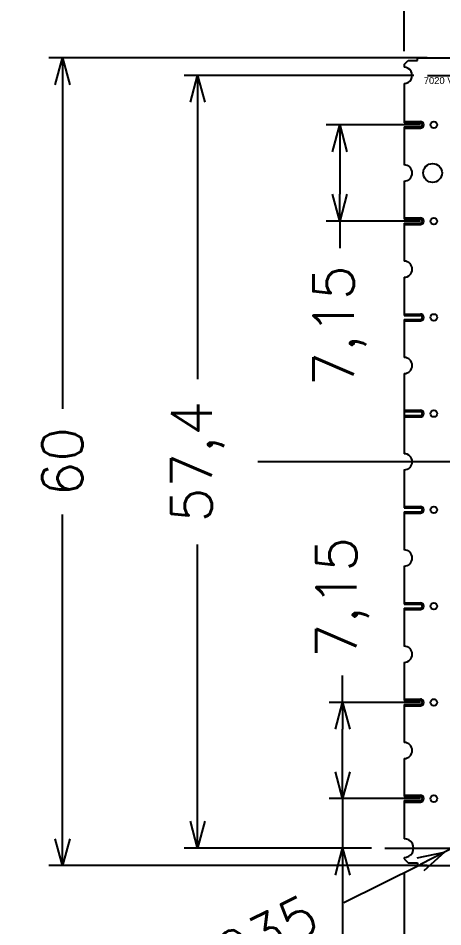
# Model space of a CAD drawing. Header units: millimetres. Extents: x -992 to 1678, y 128 to 1331.
# Drawn here: x -932 to -900.5, y 1202.6 to 1270.1 of the extents above; entities that cross this region are included whole.
import ezdxf

# ---------------------------------------------------------------- set-up
doc = ezdxf.new("R2010")
doc.units = ezdxf.units.MM
doc.header["$PDMODE"] = 3
doc.header["$PDSIZE"] = -1
doc.linetypes.add('CENTER', pattern=[10.16, 6.35, -1.27, 1.27, -1.27])
doc.linetypes.add('HIDDEN', pattern=[1.905, 1.27, -0.635])
doc.layers.get('DEFPOINTS').update_dxf_attribs({"color": 10})
for name, color, linetype in [('1', 3, 'Continuous'), ('CEN', 8, 'CENTER'), ('DIM', 7, 'Continuous'), ('HID', 1, 'HIDDEN')]:
    doc.layers.add(name, color=color, linetype=linetype)
doc.styles.add('SIMPLEX', font='simplex')
doc.styles.get("Standard").update_dxf_attribs({"font": 'txt.shx', "bigfont": 'chineset.shx'})
doc.styles.add('STYLE3', font='arial.ttf')
doc.dimstyles.new('ISO-25', dxfattribs={"dimtxt": 2.5, "dimasz": 2.5, "dimexe": 1.25, "dimexo": 0.625, "dimtad": 1, "dimtxsty": 'Standard', "dimcen": 2.5, "dimadec": 0, "dimazin": 0, "dimtfac": 1, "dimtmove": 0, "dimatfit": 3, "dimfxl": 1, "dimarcsym": 0})

# ---------------------------------------------------------------- blocks, each defined once
blk = doc.blocks.new('_OPEN30')
at = {"color": 0, "linetype": 'ByBlock'}
for p, q in [((-1, 0.268), (0, 0)), ((0, 0), (-1, -0.268)), ((0, 0), (-1, 0))]:
    blk.add_line(p, q, dxfattribs=at)
blk = doc.blocks.new('*D90')
at = {"layer": 'DEFPOINTS', "color": 0, "transparency": 16777216}
for p in [(-656.549, 1302.091), (-903.349, 1266.644), (-656.549, 1266.644)]:
    blk.add_point(p, dxfattribs=at)
at = {"layer": 'DIM', "color": 0, "lineweight": -2, "transparency": 16777216}
for p, q in [((-903.349, 1267.644), (-903.349, 1303.091)), ((-656.549, 1267.644), (-656.549, 1303.091)), ((-901.349, 1302.091), (-790.092, 1302.091)), ((-658.549, 1302.091), (-769.806, 1302.091))]:
    blk.add_line(p, q, dxfattribs=at)
at = {"layer": 'DIM', "color": 0, "lineweight": -2, "transparency": 16777216, "xscale": 2, "yscale": 2, "zscale": 2, "rotation": 180}
blk.add_blockref('_OPEN30', (-903.349, 1302.091), dxfattribs=at)
at = {"layer": 'DIM', "color": 0, "lineweight": -2, "transparency": 16777216, "xscale": 2, "yscale": 2, "zscale": 2}
blk.add_blockref('_OPEN30', (-656.549, 1302.091), dxfattribs=at)
at = {"layer": 'DIM', "color": 0, "transparency": 16777216, "insert": (-779.949, 1302.091), "char_height": 3, "attachment_point": 5, "style": 'SIMPLEX'}
blk.add_mtext('246,8±1', dxfattribs=at)
blk = doc.blocks.new('*D95')
at = {"layer": 'DEFPOINTS', "color": 0, "transparency": 16777216}
for p in [(-903.349, 1207.644), (-897.224, 1204.344), (-897.224, 1179.848)]:
    blk.add_point(p, dxfattribs=at)
at = {"layer": 'DIM', "color": 0, "lineweight": -2, "transparency": 16777216}
for p, q in [((-903.349, 1206.644), (-903.349, 1178.848)), ((-897.224, 1203.344), (-897.224, 1178.848)), ((-905.349, 1179.848), (-907.349, 1179.848)), ((-897.224, 1179.848), (-903.349, 1179.848)), ((-895.224, 1179.848), (-893.224, 1179.848))]:
    blk.add_line(p, q, dxfattribs=at)
at = {"layer": 'DIM', "color": 0, "lineweight": -2, "transparency": 16777216, "xscale": 2, "yscale": 2, "zscale": 2}
blk.add_blockref('_OPEN30', (-903.349, 1179.848), dxfattribs=at)
at = {"layer": 'DIM', "color": 0, "lineweight": -2, "transparency": 16777216, "xscale": 2, "yscale": 2, "zscale": 2, "rotation": 180}
blk.add_blockref('_OPEN30', (-897.224, 1179.848), dxfattribs=at)
at = {"layer": 'DIM', "color": 0, "transparency": 16777216, "insert": (-914.563, 1179.848), "char_height": 3, "attachment_point": 5, "style": 'SIMPLEX'}
blk.add_mtext('6,125', dxfattribs=at)
blk = doc.blocks.new('*D100')
at = {"layer": 'DEFPOINTS', "color": 0, "transparency": 16777216}
for p in [(-918.678, 1265.844), (-901.624, 1265.844), (-904.774, 1208.444)]:
    blk.add_point(p, dxfattribs=at)
at = {"layer": 'DIM', "color": 0, "lineweight": -2, "transparency": 16777216}
for p, q in [((-902.624, 1265.844), (-919.678, 1265.844)), ((-918.678, 1263.844), (-918.678, 1243.287)), ((-918.678, 1210.444), (-918.678, 1231.001)), ((-905.774, 1208.444), (-919.678, 1208.444))]:
    blk.add_line(p, q, dxfattribs=at)
at = {"layer": 'DIM', "color": 0, "lineweight": -2, "transparency": 16777216, "xscale": 2, "yscale": 2, "zscale": 2}
for p, rotation in [((-918.678, 1265.844), 90), ((-918.678, 1208.444), 270)]:
    blk.add_blockref('_OPEN30', p, dxfattribs=dict(at, rotation=rotation))
at = {"layer": 'DIM', "color": 0, "transparency": 16777216, "insert": (-918.678, 1237.144), "char_height": 3, "attachment_point": 5, "rotation": 90, "style": 'SIMPLEX'}
blk.add_mtext('57,4', dxfattribs=at)
blk = doc.blocks.new('*D101')
at = {"layer": 'DEFPOINTS', "color": 0, "transparency": 16777216}
for p in [(-900.649, 1267.144), (-928.714, 1207.144), (-900.649, 1207.144)]:
    blk.add_point(p, dxfattribs=at)
at = {"layer": 'DIM', "color": 0, "lineweight": -2, "transparency": 16777216}
for p, q in [((-901.649, 1267.144), (-929.714, 1267.144)), ((-928.714, 1265.144), (-928.714, 1241.073)), ((-928.714, 1209.144), (-928.714, 1233.215)), ((-901.649, 1207.144), (-929.714, 1207.144))]:
    blk.add_line(p, q, dxfattribs=at)
at = {"layer": 'DIM', "color": 0, "lineweight": -2, "transparency": 16777216, "xscale": 2, "yscale": 2, "zscale": 2}
for p, rotation in [((-928.714, 1267.144), 90), ((-928.714, 1207.144), 270)]:
    blk.add_blockref('_OPEN30', p, dxfattribs=dict(at, rotation=rotation))
at = {"layer": 'DIM', "color": 0, "transparency": 16777216, "insert": (-928.714, 1237.144), "char_height": 3, "attachment_point": 5, "rotation": 90, "style": 'SIMPLEX'}
blk.add_mtext('60', dxfattribs=at)
blk = doc.blocks.new('*D102')
at = {"layer": 'DEFPOINTS', "color": 0, "transparency": 16777216}
for p in [(-901.149, 1262.169), (-908.13, 1255.019), (-901.149, 1255.019)]:
    blk.add_point(p, dxfattribs=at)
at = {"layer": 'DIM', "color": 0, "lineweight": -2, "transparency": 16777216}
for p, q in [((-902.149, 1262.169), (-909.13, 1262.169)), ((-908.13, 1260.169), (-908.13, 1257.019)), ((-902.149, 1255.019), (-909.13, 1255.019)), ((-908.13, 1255.019), (-908.13, 1253.019))]:
    blk.add_line(p, q, dxfattribs=at)
at = {"layer": 'DIM', "color": 0, "lineweight": -2, "transparency": 16777216, "xscale": 2, "yscale": 2, "zscale": 2}
for p, rotation in [((-908.13, 1262.169), 90), ((-908.13, 1255.019), 270)]:
    blk.add_blockref('_OPEN30', p, dxfattribs=dict(at, rotation=rotation))
at = {"layer": 'DIM', "color": 0, "transparency": 16777216, "insert": (-908.13, 1247.233), "char_height": 3, "attachment_point": 5, "rotation": 90, "style": 'SIMPLEX'}
blk.add_mtext('7,15', dxfattribs=at)
blk = doc.blocks.new('*D103')
at = {"layer": 'DEFPOINTS', "color": 0, "transparency": 16777216}
for p in [(-907.923, 1219.269), (-901.149, 1219.269), (-901.149, 1212.119)]:
    blk.add_point(p, dxfattribs=at)
at = {"layer": 'DIM', "color": 0, "lineweight": -2, "transparency": 16777216}
for p, q in [((-907.923, 1219.269), (-907.923, 1221.269)), ((-902.149, 1219.269), (-908.923, 1219.269)), ((-907.923, 1214.119), (-907.923, 1217.269)), ((-902.149, 1212.119), (-908.923, 1212.119))]:
    blk.add_line(p, q, dxfattribs=at)
at = {"layer": 'DIM', "color": 0, "lineweight": -2, "transparency": 16777216, "xscale": 2, "yscale": 2, "zscale": 2}
for p, rotation in [((-907.923, 1219.269), 90), ((-907.923, 1212.119), 270)]:
    blk.add_blockref('_OPEN30', p, dxfattribs=dict(at, rotation=rotation))
at = {"layer": 'DIM', "color": 0, "transparency": 16777216, "insert": (-907.923, 1227.055), "char_height": 3, "attachment_point": 5, "rotation": 90, "style": 'SIMPLEX'}
blk.add_mtext('7,15', dxfattribs=at)
blk = doc.blocks.new('*D104')
at = {"layer": 'DEFPOINTS', "color": 0, "transparency": 16777216}
for p in [(-907.923, 1212.119), (-901.149, 1212.119), (-904.774, 1208.444)]:
    blk.add_point(p, dxfattribs=at)
at = {"layer": 'DIM', "color": 0, "lineweight": -2, "transparency": 16777216}
for p, q in [((-907.923, 1214.119), (-907.923, 1216.119)), ((-902.149, 1212.119), (-908.923, 1212.119)), ((-907.923, 1212.119), (-907.923, 1208.444)), ((-905.774, 1208.444), (-908.923, 1208.444)), ((-907.923, 1206.444), (-907.923, 1201.371))]:
    blk.add_line(p, q, dxfattribs=at)
at = {"layer": 'DIM', "color": 0, "lineweight": -2, "transparency": 16777216, "xscale": 2, "yscale": 2, "zscale": 2}
for p, rotation in [((-907.923, 1212.119), 270), ((-907.923, 1208.444), 90)]:
    blk.add_blockref('_OPEN30', p, dxfattribs=dict(at, rotation=rotation))
at = {"layer": 'DIM', "color": 0, "transparency": 16777216, "insert": (-907.923, 1193.871), "char_height": 3, "attachment_point": 5, "rotation": 90, "style": 'SIMPLEX'}
blk.add_mtext('3,675', dxfattribs=at)
blk = doc.blocks.new('*D121')
at = {"layer": 'DEFPOINTS', "color": 0, "transparency": 16777216}
for p in [(-899.724, 1208.444), (-897.224, 1204.344), (-897.224, 1200.874)]:
    blk.add_point(p, dxfattribs=at)
at = {"layer": 'DIM', "color": 0, "lineweight": -2, "transparency": 16777216}
for p, q in [((-899.724, 1207.444), (-899.724, 1199.874)), ((-897.224, 1203.344), (-897.224, 1199.874)), ((-901.724, 1200.874), (-903.724, 1200.874)), ((-899.724, 1200.874), (-897.224, 1200.874)), ((-895.224, 1200.874), (-893.224, 1200.874))]:
    blk.add_line(p, q, dxfattribs=at)
at = {"layer": 'DIM', "color": 0, "lineweight": -2, "transparency": 16777216, "xscale": 2, "yscale": 2, "zscale": 2}
blk.add_blockref('_OPEN30', (-899.724, 1200.874), dxfattribs=at)
at = {"layer": 'DIM', "color": 0, "lineweight": -2, "transparency": 16777216, "xscale": 2, "yscale": 2, "zscale": 2, "rotation": 180}
blk.add_blockref('_OPEN30', (-897.224, 1200.874), dxfattribs=at)
at = {"layer": 'DIM', "color": 0, "transparency": 16777216, "insert": (-888.581, 1200.874), "char_height": 3, "attachment_point": 5, "style": 'SIMPLEX'}
blk.add_mtext('2,5', dxfattribs=at)
blk = doc.blocks.new('*D123')
at = {"layer": 'DEFPOINTS', "color": 0, "transparency": 16777216}
for p in [(-903.349, 1207.644), (-899.724, 1207.744), (-899.724, 1195.051)]:
    blk.add_point(p, dxfattribs=at)
at = {"layer": 'DIM', "color": 0, "lineweight": -2, "transparency": 16777216}
for p, q in [((-903.349, 1206.644), (-903.349, 1194.051)), ((-899.724, 1206.744), (-899.724, 1194.051)), ((-905.349, 1195.051), (-907.349, 1195.051)), ((-903.349, 1195.051), (-899.724, 1195.051)), ((-897.724, 1195.051), (-895.724, 1195.051))]:
    blk.add_line(p, q, dxfattribs=at)
at = {"layer": 'DIM', "color": 0, "lineweight": -2, "transparency": 16777216, "xscale": 2, "yscale": 2, "zscale": 2}
blk.add_blockref('_OPEN30', (-903.349, 1195.051), dxfattribs=at)
at = {"layer": 'DIM', "color": 0, "lineweight": -2, "transparency": 16777216, "xscale": 2, "yscale": 2, "zscale": 2, "rotation": 180}
blk.add_blockref('_OPEN30', (-899.724, 1195.051), dxfattribs=at)
at = {"layer": 'DIM', "color": 0, "transparency": 16777216, "insert": (-888.224, 1195.051), "char_height": 3, "attachment_point": 5, "style": 'SIMPLEX'}
blk.add_mtext('3,625', dxfattribs=at)
blk = doc.blocks.new('*D128')
at = {"layer": 'DEFPOINTS', "color": 0, "transparency": 16777216}
for p in [(-899.098, 1208.757), (-900.35, 1208.131)]:
    blk.add_point(p, dxfattribs=at)
at = {"layer": 'DIM', "color": 0, "lineweight": -2, "transparency": 16777216}
for p, q in [((-897.309, 1209.651), (-895.52, 1210.545)), ((-899.098, 1208.757), (-900.35, 1208.131)), ((-907.822, 1204.396), (-902.139, 1207.237))]:
    blk.add_line(p, q, dxfattribs=at)
at = {"layer": 'DIM', "color": 0, "lineweight": -2, "transparency": 16777216, "xscale": 2, "yscale": 2, "zscale": 2}
for p, rotation in [((-899.098, 1208.757), 206.5549999195727), ((-900.35, 1208.131), 26.55499991957268)]:
    blk.add_blockref('_OPEN30', p, dxfattribs=dict(at, rotation=rotation))
at = {"layer": 'DIM', "color": 0, "transparency": 16777216, "insert": (-920.346, 1198.138), "char_height": 3, "attachment_point": 5, "rotation": 26.555, "style": 'SIMPLEX'}
blk.add_mtext('∅1,4±0,035', dxfattribs=at)

msp = doc.modelspace()

# ---------------------------------------------------------------- linework, layer by layer
at = {"layer": '1', "linetype": 'ByBlock'}
for p, q in [((-903.3486804, 1266.64394821), (-903.0486804, 1266.94394821)), ((-903.3486804, 1266.64394821), (-903.3486804, 1266.44394821)), ((-903.3486804, 1265.24394821), (-903.3486804, 1262.31894821)), ((-903.3486804, 1262.01894821), (-903.3486804, 1259.19394821)), ((-903.3486804, 1257.99394821), (-903.3486804, 1255.16894821)), ((-903.3486804, 1254.86894821), (-903.3486804, 1252.04394821)), ((-903.3486804, 1250.84394821), (-903.3486804, 1248.01894821)), ((-903.3486804, 1247.71894821), (-903.3486804, 1244.89394821)), ((-903.3486804, 1243.69394821), (-903.3486804, 1237.74394821)), ((-903.3486804, 1236.54394821), (-903.3486804, 1233.71894821)), ((-903.3486804, 1233.41894821), (-903.3486804, 1230.59394821)), ((-903.3486804, 1229.39394821), (-903.3486804, 1226.56894821)), ((-903.3486804, 1226.26894821), (-903.3486804, 1223.44394821)), ((-903.3486804, 1222.24394821), (-903.3486804, 1219.41894821)), ((-903.3486804, 1219.11894821), (-903.3486804, 1216.29394821)), ((-903.3486804, 1215.09394821), (-903.3486804, 1212.26894821)), ((-903.3486804, 1211.96894821), (-903.3486804, 1209.14394821)), ((-903.3486804, 1207.74394821), (-903.3486804, 1207.64394821)), ((-903.3486804, 1207.64394821), (-903.0486804, 1207.34394821))]:
    msp.add_line(p, q, dxfattribs=at)
at = {"layer": '1'}
for p, q in [((-903.0486804, 1266.94394821), (-902.3486804, 1266.94394821)), ((-902.3486804, 1267.14394821), (-872.4986804, 1267.14394821)), ((-902.3486804, 1266.94394821), (-902.3486804, 1267.14394821)), ((-903.3486804, 1262.31894821), (-902.1486804, 1262.31894821)), ((-902.8486804, 1262.31894821), (-902.1486804, 1262.31894821)), ((-903.3486804, 1262.01894821), (-902.1486804, 1262.01894821)), ((-902.8486804, 1262.01894821), (-902.1486804, 1262.01894821)), ((-903.3486804, 1255.16894821), (-902.1486804, 1255.16894821)), ((-903.3486804, 1254.86894821), (-902.1486804, 1254.86894821)), ((-902.8486804, 1255.16894821), (-902.1486804, 1255.16894821)), ((-902.8486804, 1254.86894821), (-902.1486804, 1254.86894821)), ((-903.3486804, 1248.01894821), (-902.1486804, 1248.01894821)), ((-903.3486804, 1247.71894821), (-902.1486804, 1247.71894821)), ((-902.8486804, 1248.01894821), (-902.1486804, 1248.01894821)), ((-902.8486804, 1247.71894821), (-902.1486804, 1247.71894821)), ((-903.3486804, 1240.86894821), (-902.1486804, 1240.86894821)), ((-902.8486804, 1240.86894821), (-902.1486804, 1240.86894821)), ((-903.3486804, 1240.56894821), (-902.1486804, 1240.56894821)), ((-902.8486804, 1240.56894821), (-902.1486804, 1240.56894821)), ((-903.3486804, 1233.71894821), (-902.1486804, 1233.71894821)), ((-903.3486804, 1233.41894821), (-902.1486804, 1233.41894821)), ((-902.8486804, 1233.71894821), (-902.1486804, 1233.71894821)), ((-902.8486804, 1233.41894821), (-902.1486804, 1233.41894821)), ((-903.3486804, 1226.56894821), (-902.1486804, 1226.56894821)), ((-902.8486804, 1226.56894821), (-902.1486804, 1226.56894821)), ((-903.3486804, 1226.26894821), (-902.1486804, 1226.26894821)), ((-902.8486804, 1226.26894821), (-902.1486804, 1226.26894821)), ((-903.3486804, 1219.41894821), (-902.1486804, 1219.41894821)), ((-903.3486804, 1219.11894821), (-902.1486804, 1219.11894821)), ((-902.8486804, 1219.41894821), (-902.1486804, 1219.41894821)), ((-902.8486804, 1219.11894821), (-902.1486804, 1219.11894821)), ((-903.3486804, 1212.26894821), (-902.1486804, 1212.26894821)), ((-902.8486804, 1212.26894821), (-902.1486804, 1212.26894821)), ((-903.3486804, 1211.96894821), (-902.1486804, 1211.96894821)), ((-902.8486804, 1211.96894821), (-902.1486804, 1211.96894821)), ((-903.0486804, 1207.34394821), (-902.3486804, 1207.34394821)), ((-902.3486804, 1207.34394821), (-902.3486804, 1207.14394821)), ((-902.3486804, 1207.34394821), (-902.3486804, 1207.14394821)), ((-902.3486804, 1207.14394821), (-872.4986804, 1207.14394821))]:
    msp.add_line(p, q, dxfattribs=at)
for centre, radius in [((-901.1486804, 1262.16894821), 0.25), ((-901.2386804, 1258.59394821), 0.7), ((-901.1486804, 1255.01894821), 0.25), ((-901.1486804, 1255.01894821), 0.25), ((-901.1486804, 1247.86894821), 0.25), ((-901.1486804, 1247.86894821), 0.25), ((-901.1486804, 1240.71894821), 0.25), ((-901.1486804, 1240.71894821), 0.25), ((-901.1486804, 1233.56894821), 0.25), ((-901.1486804, 1233.56894821), 0.25), ((-901.1486804, 1226.41894821), 0.25), ((-901.1486804, 1226.41894821), 0.25), ((-901.1486804, 1219.26894821), 0.25), ((-901.1486804, 1219.26894821), 0.25), ((-901.1486804, 1212.11894821), 0.25), ((-901.1486804, 1212.11894821), 0.25)]:
    msp.add_circle(centre, radius, dxfattribs=at)
for centre, radius, start, end in [((-903.3486804, 1265.84394821), 0.6, 269.9999999999, 90.0000000001), ((-902.1486804, 1262.16894821), 0.15, 270, 90), ((-902.1486804, 1262.16894821), 0.15, 270, 90), ((-903.3486804, 1258.59394821), 0.6, 270, 90), ((-902.1486804, 1255.01894821), 0.15, 270, 90), ((-902.1486804, 1255.01894821), 0.15, 270, 90), ((-903.3486804, 1251.44394821), 0.6, 270, 90), ((-902.1486804, 1247.86894821), 0.15, 270, 90), ((-902.1486804, 1247.86894821), 0.15, 270, 90), ((-903.3486804, 1244.29394821), 0.6, 270, 90), ((-902.1486804, 1240.71894821), 0.15, 270, 90), ((-902.1486804, 1240.71894821), 0.15, 270, 90), ((-903.3486804, 1237.14394821), 0.6, 270, 90), ((-902.1486804, 1233.56894821), 0.15, 270, 90), ((-902.1486804, 1233.56894821), 0.15, 270, 90), ((-903.3486804, 1229.99394821), 0.6, 270, 90), ((-902.1486804, 1226.41894821), 0.15, 270, 90), ((-902.1486804, 1226.41894821), 0.15, 270, 90), ((-903.3486804, 1222.84394821), 0.6, 270, 90), ((-902.1486804, 1219.26894821), 0.15, 270, 90), ((-902.1486804, 1219.26894821), 0.15, 270, 90), ((-903.3486804, 1215.69394821), 0.6, 270, 90), ((-902.1486804, 1212.11894821), 0.15, 270, 90), ((-902.1486804, 1212.11894821), 0.15, 270, 90), ((-903.3486804, 1208.44394821), 0.7, 269.9999999999, 90.0000000001)]:
    msp.add_arc(centre, radius, start, end, dxfattribs=at)
at = {"layer": 'CEN', "linetype": 'ByBlock'}
for p, q in [((-901.6236804, 1265.84394821), (-659.2736804, 1265.84394821)), ((-648.05900889, 1237.14394821), (-914.20864364, 1237.14394821)), ((-904.7736804, 1208.44394821), (-656.1236804, 1208.44394821))]:
    msp.add_line(p, q, dxfattribs=at)
at = {"layer": 'HID', "linetype": 'ByBlock'}
for p, q in [((-903.3486804, 1262.41894821), (-902.1486804, 1262.41894821)), ((-903.3486804, 1261.91894821), (-902.1486804, 1261.91894821)), ((-903.3486804, 1255.26894821), (-902.1486804, 1255.26894821)), ((-903.3486804, 1254.76894821), (-902.1486804, 1254.76894821)), ((-903.3486804, 1248.11894821), (-902.1486804, 1248.11894821)), ((-903.3486804, 1247.61894821), (-902.1486804, 1247.61894821)), ((-903.3486804, 1240.96894821), (-902.1486804, 1240.96894821)), ((-903.3486804, 1240.46894821), (-902.1486804, 1240.46894821)), ((-903.3486804, 1233.81894821), (-902.1486804, 1233.81894821)), ((-903.3486804, 1233.31894821), (-902.1486804, 1233.31894821)), ((-903.3486804, 1226.66894821), (-902.1486804, 1226.66894821)), ((-903.3486804, 1226.16894821), (-902.1486804, 1226.16894821)), ((-903.3486804, 1219.51894821), (-902.1486804, 1219.51894821)), ((-903.3486804, 1219.01894821), (-902.1486804, 1219.01894821)), ((-903.3486804, 1212.36894821), (-902.1486804, 1212.36894821)), ((-903.3486804, 1211.86894821), (-902.1486804, 1211.86894821))]:
    msp.add_line(p, q, dxfattribs=at)
for centre in [(-902.1486804, 1262.16894821), (-902.1486804, 1255.01894821), (-902.1486804, 1247.86894821), (-902.1486804, 1240.71894821), (-902.1486804, 1233.56894821), (-902.1486804, 1226.41894821), (-902.1486804, 1219.26894821), (-902.1486804, 1212.11894821)]:
    msp.add_arc(centre, 0.25, 270, 90, dxfattribs=at)

# ---------------------------------------------------------------- texts
at = {"layer": '1', "style": 'STYLE3'}
msp.add_text('7020 V9', height=0.5, dxfattribs=at).set_placement((-901.89707492, 1265.21164364))

# ---------------------------------------------------------------- dimensions: what is measured, and where the dimension line sits
at = {"layer": 'DIM'}
for base, p1, p2, override, picture, middle in [((-656.5486803994, 1302.0911544611), (-903.3486803994, 1266.6439482137), (-656.5486803994, 1266.6439482137), {"dimtxt": 3, "dimasz": 2, "dimexe": 1, "dimexo": 1, "dimgap": 1.5, "dimtad": 0, "dimdec": 8, "dimtxsty": 'SIMPLEX', "dimblk1": 'OPEN30', "dimblk2": 'OPEN30', "dimsah": 1, "dimtol": 1, "dimlim": 0, "dimtp": 1, "dimtm": 1, "dimtfac": 1, "dimtdec": 8}, '*D90', (-779.9486803994, 1302.0911544611)), ((-897.2236804, 1200.87436471), (-899.7236804, 1208.44394821), (-897.2236804, 1204.34394821), {"dimtxt": 3, "dimasz": 2, "dimexe": 1, "dimexo": 1, "dimgap": 1.5, "dimtad": 0, "dimdec": 8, "dimtxsty": 'SIMPLEX', "dimblk1": 'OPEN30', "dimblk2": 'OPEN30', "dimsah": 1, "dimtp": 0.05, "dimtm": 0.05, "dimtfac": 0.5, "dimtdec": 8}, '*D121', (-888.58082326, 1200.87436471)), ((-899.7236804, 1195.05072742), (-903.3486804, 1207.64394821), (-899.7236804, 1207.74394821), {"dimtxt": 3, "dimasz": 2, "dimexe": 1, "dimexo": 1, "dimgap": 1.5, "dimtad": 0, "dimdec": 8, "dimtxsty": 'SIMPLEX', "dimblk1": 'OPEN30', "dimblk2": 'OPEN30', "dimsah": 1, "dimtp": 0.05, "dimtm": 0.05, "dimtfac": 0.5, "dimtdec": 8}, '*D123', (-888.2236804, 1195.05072742))]:
    dim = msp.add_linear_dim(base=base, p1=p1, p2=p2, dimstyle='ISO-25', override=override, dxfattribs=at)
    dim.commit()
    dim.dimension.update_dxf_attribs({"geometry": picture, "text_midpoint": middle})
for base, p1, p2, picture, middle in [((-928.7144148005, 1207.1439482137), (-900.6486803994, 1267.1439482137), (-900.6486803994, 1207.1439482137), '*D101', (-928.7144148005, 1237.1439482137)), ((-918.6777215314, 1265.8439482137), (-904.7736803994, 1208.4439482137), (-901.6236803994, 1265.8439482137), '*D100', (-918.6777215314, 1237.1439482137)), ((-908.1300588664, 1255.0189482137), (-901.1486803994, 1262.1689482137), (-901.1486803994, 1255.0189482137), '*D102', (-908.1300588664, 1247.233233928)), ((-907.9233194741, 1219.2689482137), (-901.1486803994, 1212.1189482137), (-901.1486803994, 1219.2689482137), '*D103', (-907.9233194741, 1227.0546624994))]:
    dim = msp.add_linear_dim(base=base, p1=p1, p2=p2, angle=90, dimstyle='ISO-25', override={"dimtxt": 3, "dimasz": 2, "dimexe": 1, "dimexo": 1, "dimgap": 1.5, "dimtad": 0, "dimdec": 8, "dimtxsty": 'SIMPLEX', "dimblk1": 'OPEN30', "dimblk2": 'OPEN30', "dimsah": 1, "dimtp": 0.05, "dimtm": 0.05, "dimtfac": 0.5, "dimtdec": 8}, dxfattribs=at)
    dim.commit()
    dim.dimension.update_dxf_attribs({"geometry": picture, "text_midpoint": middle})
dim = msp.add_linear_dim(base=(-907.92331947, 1212.11894821), p1=(-904.7736804, 1208.44394821), p2=(-901.1486804, 1212.11894821), angle=90, dimstyle='ISO-25', override={"dimtxt": 3, "dimasz": 2, "dimexe": 1, "dimexo": 1, "dimgap": 1.5, "dimtad": 0, "dimdec": 8, "dimtxsty": 'SIMPLEX', "dimblk1": 'OPEN30', "dimblk2": 'OPEN30', "dimsah": 1, "dimtp": 0.05, "dimtm": 0.05, "dimtfac": 0.5, "dimtdec": 8}, dxfattribs=at)
dim.commit()
dim.dimension.update_dxf_attribs({"geometry": '*D104', "text_midpoint": (-907.92331947, 1193.87137493), "dimtype": 160})
dim = msp.add_diameter_dim_2p(p1=(-899.097526458, 1208.756887891), p2=(-900.349834341, 1208.131008537), dimstyle='ISO-25', override={"dimtxt": 3, "dimasz": 2, "dimexe": 1, "dimexo": 1, "dimgap": 1.5, "dimtad": 0, "dimdec": 8, "dimtxsty": 'SIMPLEX', "dimblk1": 'OPEN30', "dimblk2": 'OPEN30', "dimsah": 1, "dimtol": 1, "dimlim": 0, "dimtp": 0.035, "dimtm": 0.035, "dimtfac": 1, "dimtdec": 8}, dxfattribs=at)
dim.commit()
dim.dimension.update_dxf_attribs({"geometry": '*D128', "text_midpoint": (-920.345553776, 1198.137533184), "dimtype": 163})
dim = msp.add_linear_dim(base=(-897.2236803994, 1179.8477192314), p1=(-903.3486803994, 1207.6439482137), p2=(-897.2236803994, 1204.3439482137), dimstyle='ISO-25', override={"dimtxt": 3, "dimasz": 2, "dimexe": 1, "dimexo": 1, "dimgap": 1.5, "dimtad": 0, "dimdec": 8, "dimtxsty": 'SIMPLEX', "dimblk1": 'OPEN30', "dimblk2": 'OPEN30', "dimsah": 1, "dimtp": 0.05, "dimtm": 0.05, "dimtfac": 0.5, "dimtdec": 8}, dxfattribs=at)
dim.commit()
dim.dimension.update_dxf_attribs({"geometry": '*D95', "text_midpoint": (-914.5629661136, 1179.8477192314), "dimtype": 160})

doc.saveas('drawing.dxf')
